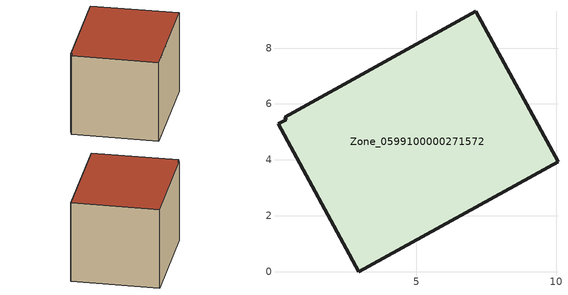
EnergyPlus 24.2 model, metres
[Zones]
Zone_0599100000271572
 floor ground (C_G): 0.04,5.29 0.34,5.44 0.29,5.53 7.12,9.31 10.07,3.93 2.94,0 z0
 wall outside (C_F): 10.07,3.93 7.12,9.31 0.29,5.53 0.34,5.44 0.04,5.29 2.94,0 10.07,3.93 z0:5.88
 roof outside (C_R): 0.34,5.44 0.04,5.29 2.94,0 10.07,3.93 7.12,9.31 0.29,5.53 z5.88
[BUILDING]
Pand.0599100000271572: North Axis=0; Terrain=City; Loads Convergence Tolerance Value=0.04; Temperature Convergence Tolerance Value=0.4; Solar Distribution=FullExterior; Maximum Number of Warmup Days=25; Minimum Number of Warmup Days=1
[Site:Location]
Rotterdam.The.Hague.AP_ZH_NLD Design_Conditions: Latitude=51.96; Longitude=4.45; Time Zone=1; Elevation=-4.5
[SITE:GROUNDTEMPERATURE:BUILDINGSURFACE]
18, 18, 18, 18, 18, 18, 18, 18, 18, 18, 18, 18
[MATERIAL] Thermal Absorptance=0.9; Solar Absorptance=0.7; Visible Absorptance=0.7
Name | Roughness | Thickness | Conductivity | Density | Specific Heat
G.TI.1946-1964 | MediumSmooth | 0.15 | 1 | 540 | 1210
F.TI.1946-1964 | Rough | 0.3 | 0.857143 | 1920 | 840
R.TI.1946-1964 | MediumRough | 0.2 | 0.277778 | 1500 | 1000
[CONSTRUCTION]
C_G: G.TI.1946-1964
C_F: F.TI.1946-1964
C_R: R.TI.1946-1964
[ZONE]
Zone_0599100000271572: Type=1; Multiplier=1; Ceiling Height=Autocalculate; Volume=Autocalculate; Floor Area=autocalculate; Part of Total Floor Area=Yes
[ZONEINFILTRATION:DESIGNFLOWRATE]
Infil_Zone_0599100000271572: Zone or ZoneList or Space or SpaceList=Zone_0599100000271572; Schedule=AlwaysOn; Design Flow Rate Calculation Method=Flow/Area; Flow Rate per Floor Area=0.003; Constant Term Coefficient=1; Temperature Term Coefficient=0; Velocity Term Coefficient=0; Velocity Squared Term Coefficient=0
[HVACTEMPLATE:ZONE:IDEALLOADSAIRSYSTEM]
Zone_0599100000271572: Maximum Heating Supply Air Temperature=50; Minimum Cooling Supply Air Temperature=13; Maximum Heating Supply Air Humidity Ratio=0.0156; Minimum Cooling Supply Air Humidity Ratio=0.0077; Heating Limit=NoLimit; Cooling Limit=NoLimit; Dehumidification Control Type=ConstantSensibleHeatRatio; Cooling Sensible Heat Ratio=0.7; Dehumidification Setpoint=60; Humidification Control Type=None; Humidification Setpoint=30; Outdoor Air Method=None; Outdoor Air Flow Rate per Person=0.00944; Outdoor Air Flow Rate per Zone Floor Area=0; Outdoor Air Flow Rate per Zone=0; Demand Controlled Ventilation Type=None; Outdoor Air Economizer Type=NoEconomizer; Heat Recovery Type=None; Sensible Heat Recovery Effectiveness=0.7; Latent Heat Recovery Effectiveness=0.65
[ZONECONTROL:THERMOSTAT]
ThermostatControl_Zone_0599100000271572: Zone or ZoneList=Zone_0599100000271572; Control Type Schedule=DualSetpointControlType; Control 1=Thermostat_Zone_0599100000271572; Temperature Difference Between Cutout And Setpoint=0
[THERMOSTATSETPOINT:DUALSETPOINT]
Thermostat_Zone_0599100000271572: Heating Setpoint Temperature Schedule=HeatingSetpoint_Zone_0599100000271572; Cooling Setpoint Temperature Schedule=CoolingSetpoint_Zone_0599100000271572
[SCHEDULE:COMPACT]
HeatingSetpoint_Zone_0599100000271572: Through: 12/31, For: AllDays, Until: 24:00, 21
CoolingSetpoint_Zone_0599100000271572: Through: 12/31, For: AllDays, Until: 24:00, 24
DualSetpointControlType: Through: 12/31, For: AllDays, Until: 24:00, 4
AlwaysOn: Through: 12/31, For: AllDays, Until: 24:00, 1
